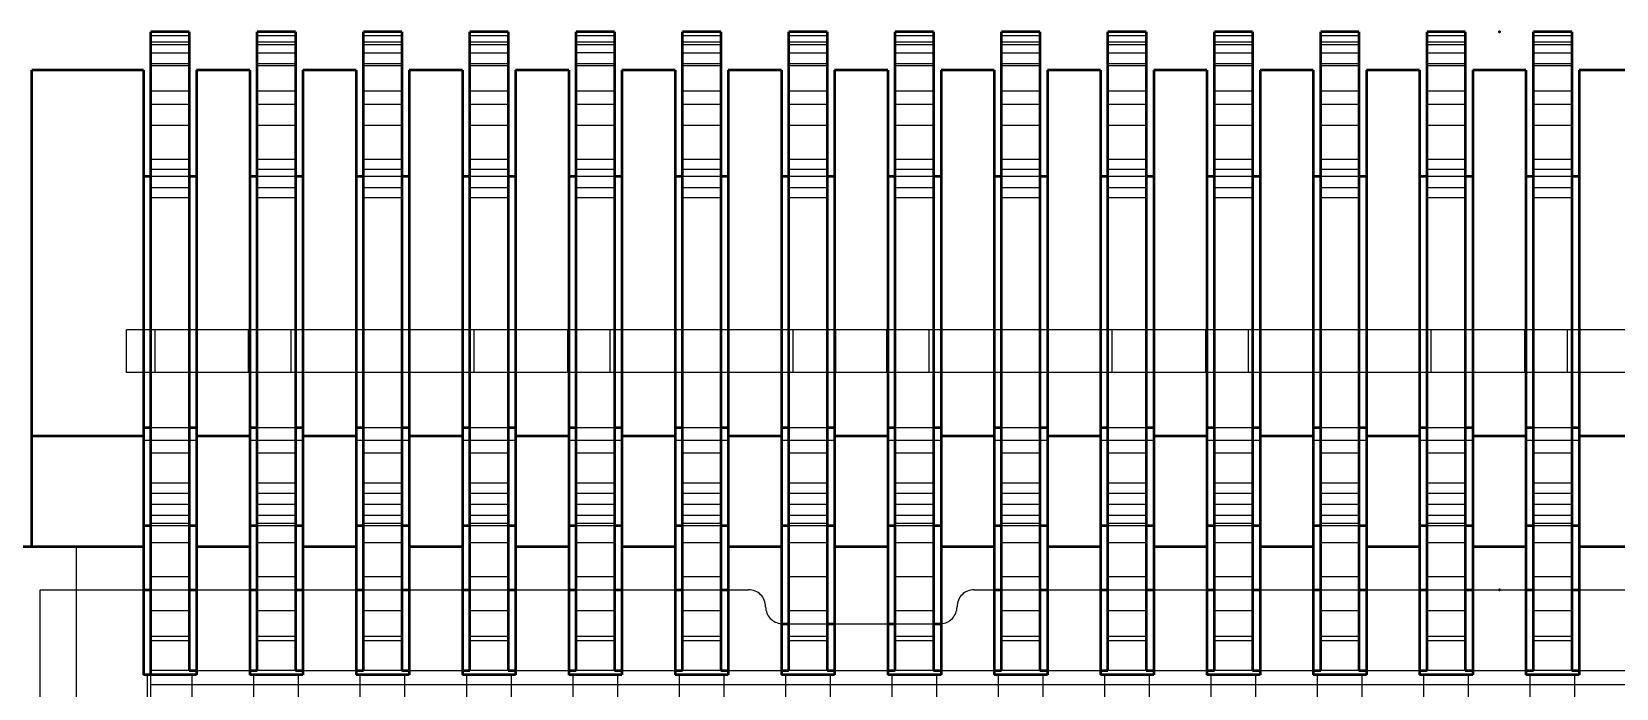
# Model space of a CAD drawing. Header units: inches. Extents: x -1.51 to 1.51, y -0.24 to 0.48.
# Drawn here: x -0.345 to 0.0275, y 0.0968 to 0.251 of the extents above; entities that cross this region are included whole.
import ezdxf

# ---------------------------------------------------------------- set-up
doc = ezdxf.new("R2010")
doc.units = ezdxf.units.IN
doc.header["$MEASUREMENT"] = 0
doc.linetypes.add('Dashed', pattern=[2, 1, -1])
for name, color, linetype, lineweight in [('AM_4', 7, 'Continuous', 50), ('AM_9', 6, 'Dashed', 25), ('ConnectionPoints', 7, 'Continuous', 50)]:
    doc.layers.add(name, color=color, linetype=linetype, lineweight=lineweight)

msp = doc.modelspace()

# ---------------------------------------------------------------- linework, layer by layer
at = {"layer": 'AM_4'}
for p, q in [((-0.3170000000000001, 0.1), (-0.3170000000000001, 0.251)), ((-0.3079999999999999, 0.251), (-0.3170000000000001, 0.251)), ((-0.3079999999999999, 0.251), (-0.3080000000000001, 0.101)), ((-0.2830000000000001, 0.251), (-0.2920000000000001, 0.251)), ((-0.2920000000000001, 0.101), (-0.2920000000000001, 0.251)), ((-0.2830000000000001, 0.251), (-0.283, 0.101)), ((-0.2670000000000001, 0.101), (-0.267, 0.251)), ((-0.2580000000000002, 0.251), (-0.267, 0.251)), ((-0.2580000000000002, 0.251), (-0.258, 0.101)), ((-0.2420000000000001, 0.101), (-0.2420000000000001, 0.251)), ((-0.233, 0.251), (-0.2420000000000001, 0.251)), ((-0.233, 0.251), (-0.233, 0.101)), ((-0.208, 0.251), (-0.217, 0.251)), ((-0.2170000000000001, 0.101), (-0.217, 0.251)), ((-0.208, 0.251), (-0.208, 0.101)), ((-0.183, 0.251), (-0.1920000000000001, 0.251)), ((-0.1920000000000001, 0.101), (-0.1920000000000001, 0.251)), ((-0.183, 0.251), (-0.183, 0.101)), ((-0.1670000000000001, 0.101), (-0.1670000000000001, 0.251)), ((-0.158, 0.251), (-0.1670000000000001, 0.251)), ((-0.158, 0.251), (-0.158, 0.101)), ((-0.133, 0.251), (-0.1420000000000001, 0.251)), ((-0.1420000000000002, 0.101), (-0.1420000000000001, 0.251)), ((-0.133, 0.251), (-0.133, 0.101)), ((-0.1170000000000002, 0.101), (-0.1170000000000001, 0.251)), ((-0.1080000000000002, 0.251), (-0.1170000000000001, 0.251)), ((-0.1080000000000002, 0.251), (-0.1080000000000001, 0.101)), ((-0.0830000000000002, 0.251), (-0.0920000000000001, 0.251)), ((-0.0920000000000002, 0.101), (-0.0920000000000001, 0.251)), ((-0.0830000000000002, 0.251), (-0.0830000000000001, 0.101)), ((-0.0670000000000002, 0.101), (-0.0670000000000001, 0.251)), ((-0.0580000000000001, 0.251), (-0.0670000000000001, 0.251)), ((-0.0580000000000001, 0.251), (-0.058, 0.101)), ((-0.0330000000000001, 0.251), (-0.0420000000000001, 0.251)), ((-0.0420000000000002, 0.101), (-0.0420000000000001, 0.251)), ((-0.0330000000000001, 0.251), (-0.033, 0.101)), ((-0.0170000000000002, 0.101), (-0.0170000000000001, 0.251)), ((-0.0080000000000001, 0.251), (-0.0170000000000001, 0.251)), ((-0.0080000000000001, 0.251), (-0.008, 0.101)), ((0.0169999999999999, 0.251), (0.0079999999999999, 0.251)), ((0.0079999999999998, 0.101), (0.0079999999999999, 0.251)), ((0.0169999999999999, 0.251), (0.017, 0.101)), ((-0.3450000000000001, 0.13), (-0.345, 0.242)), ((-0.31875, 0.242), (-0.345, 0.242)), ((-0.31875, 0.242), (-0.31875, 0.1)), ((-0.2937500000000002, 0.242), (-0.30625, 0.242)), ((-0.30625, 0.242), (-0.30625, 0.1)), ((-0.2937500000000002, 0.242), (-0.2937500000000002, 0.1)), ((-0.2687500000000003, 0.242), (-0.2812500000000002, 0.242)), ((-0.2812500000000002, 0.242), (-0.2812500000000002, 0.1)), ((-0.2687500000000003, 0.242), (-0.2687500000000003, 0.1)), ((-0.2437500000000004, 0.242), (-0.2562500000000003, 0.242)), ((-0.2562500000000003, 0.242), (-0.2562500000000003, 0.1)), ((-0.2437500000000004, 0.242), (-0.2437500000000004, 0.1)), ((-0.2187500000000005, 0.242), (-0.2312500000000004, 0.242)), ((-0.2312500000000004, 0.242), (-0.2312500000000004, 0.1)), ((-0.2187500000000005, 0.242), (-0.2187500000000005, 0.1)), ((-0.1937500000000006, 0.242), (-0.2062500000000005, 0.242)), ((-0.2062500000000005, 0.242), (-0.2062500000000005, 0.1)), ((-0.1937500000000006, 0.242), (-0.1937500000000006, 0.1)), ((-0.1687500000000006, 0.242), (-0.1812500000000005, 0.242)), ((-0.1812500000000005, 0.242), (-0.1812500000000005, 0.1)), ((-0.1687500000000006, 0.242), (-0.1687500000000006, 0.1)), ((-0.1437500000000006, 0.242), (-0.1562500000000007, 0.242)), ((-0.1562500000000007, 0.242), (-0.1562500000000007, 0.1)), ((-0.1437500000000006, 0.242), (-0.1437500000000006, 0.1)), ((-0.1187500000000005, 0.242), (-0.1312500000000006, 0.242)), ((-0.1312500000000006, 0.242), (-0.1312500000000006, 0.1)), ((-0.1187500000000005, 0.242), (-0.1187500000000005, 0.1)), ((-0.0937500000000006, 0.242), (-0.1062500000000005, 0.242)), ((-0.1062500000000005, 0.242), (-0.1062500000000005, 0.1)), ((-0.0937500000000006, 0.242), (-0.0937500000000006, 0.1)), ((-0.0687500000000007, 0.242), (-0.0812500000000006, 0.242)), ((-0.0812500000000006, 0.242), (-0.0812500000000006, 0.1)), ((-0.0687500000000007, 0.242), (-0.0687500000000007, 0.1)), ((-0.0437500000000005, 0.242), (-0.0562500000000007, 0.242)), ((-0.0562500000000007, 0.242), (-0.0562500000000007, 0.1)), ((-0.0437500000000005, 0.242), (-0.0437500000000005, 0.1)), ((-0.0187500000000004, 0.242), (-0.0312500000000005, 0.242)), ((-0.0312500000000005, 0.242), (-0.0312500000000005, 0.1)), ((-0.0187500000000004, 0.242), (-0.0187500000000004, 0.1)), ((0.0062499999999995, 0.242), (-0.0062500000000004, 0.242)), ((-0.0062500000000004, 0.242), (-0.0062500000000004, 0.1)), ((0.0062499999999995, 0.242), (0.0062499999999995, 0.1)), ((0.0312499999999994, 0.242), (0.0187499999999995, 0.242)), ((0.0187499999999995, 0.242), (0.0187499999999995, 0.1)), ((-0.3170000000000001, 0.217), (-0.31875, 0.217)), ((-0.30625, 0.217), (-0.3079999999999999, 0.217)), ((-0.2920000000000001, 0.217), (-0.2937500000000002, 0.217)), ((-0.2812500000000002, 0.217), (-0.2830000000000001, 0.217)), ((-0.2670000000000001, 0.217), (-0.2687500000000003, 0.217)), ((-0.2562500000000003, 0.217), (-0.2580000000000002, 0.217)), ((-0.2420000000000001, 0.217), (-0.2437500000000004, 0.217)), ((-0.2312500000000004, 0.217), (-0.233, 0.217)), ((-0.217, 0.217), (-0.2187500000000005, 0.217)), ((-0.2062500000000005, 0.217), (-0.208, 0.217)), ((-0.1920000000000001, 0.217), (-0.1937500000000006, 0.217)), ((-0.1812500000000005, 0.217), (-0.183, 0.217)), ((-0.1670000000000001, 0.217), (-0.1687500000000006, 0.217)), ((-0.1562500000000007, 0.217), (-0.158, 0.217)), ((-0.1420000000000001, 0.217), (-0.1437500000000006, 0.217)), ((-0.1312500000000006, 0.217), (-0.133, 0.217)), ((-0.1170000000000001, 0.217), (-0.1187500000000005, 0.217)), ((-0.1062500000000005, 0.217), (-0.1080000000000002, 0.217)), ((-0.0920000000000001, 0.217), (-0.0937500000000006, 0.217)), ((-0.0812500000000006, 0.217), (-0.0830000000000001, 0.217)), ((-0.0670000000000001, 0.217), (-0.0687500000000007, 0.217)), ((-0.0562500000000007, 0.217), (-0.0580000000000001, 0.217)), ((-0.0420000000000001, 0.217), (-0.0437500000000005, 0.217)), ((-0.0312500000000005, 0.217), (-0.0330000000000001, 0.217)), ((-0.0170000000000001, 0.217), (-0.0187500000000004, 0.217)), ((-0.0062500000000004, 0.217), (-0.0080000000000001, 0.217)), ((0.0079999999999999, 0.217), (0.0062499999999995, 0.217)), ((0.0187499999999995, 0.217), (0.0169999999999999, 0.217)), ((-0.3170000000000001, 0.1579999999999999), (-0.31875, 0.1579999999999999)), ((-0.30625, 0.1579999999999999), (-0.3080000000000001, 0.1579999999999999)), ((-0.2920000000000001, 0.1579999999999999), (-0.2937500000000002, 0.1579999999999999)), ((-0.2812500000000002, 0.1579999999999999), (-0.2830000000000001, 0.1579999999999999)), ((-0.2670000000000001, 0.1579999999999999), (-0.2687500000000003, 0.1579999999999999)), ((-0.2562500000000003, 0.1579999999999999), (-0.2580000000000001, 0.1579999999999999)), ((-0.2420000000000001, 0.1579999999999999), (-0.2437500000000004, 0.1579999999999999)), ((-0.2312500000000004, 0.1579999999999999), (-0.233, 0.1579999999999999)), ((-0.2170000000000001, 0.1579999999999999), (-0.2187500000000005, 0.1579999999999999)), ((-0.2062500000000005, 0.1579999999999999), (-0.208, 0.1579999999999999)), ((-0.1920000000000001, 0.1579999999999999), (-0.1937500000000006, 0.1579999999999999)), ((-0.1812500000000005, 0.1579999999999999), (-0.183, 0.1579999999999999)), ((-0.1670000000000001, 0.1579999999999999), (-0.1687500000000006, 0.1579999999999999)), ((-0.1562500000000007, 0.1579999999999999), (-0.158, 0.1579999999999999)), ((-0.1420000000000002, 0.1579999999999999), (-0.1437500000000006, 0.1579999999999999)), ((-0.1312500000000006, 0.1579999999999999), (-0.133, 0.1579999999999999)), ((-0.1170000000000002, 0.1579999999999999), (-0.1187500000000005, 0.1579999999999999)), ((-0.1062500000000005, 0.1579999999999999), (-0.1080000000000001, 0.1579999999999999)), ((-0.0920000000000002, 0.1579999999999999), (-0.0937500000000006, 0.1579999999999999)), ((-0.0812500000000006, 0.1579999999999999), (-0.0830000000000001, 0.1579999999999999)), ((-0.0670000000000001, 0.1579999999999999), (-0.0687500000000007, 0.1579999999999999)), ((-0.0562500000000007, 0.1579999999999999), (-0.0580000000000001, 0.1579999999999999)), ((-0.0420000000000001, 0.1579999999999999), (-0.0437500000000005, 0.1579999999999999)), ((-0.0312500000000005, 0.1579999999999999), (-0.0330000000000001, 0.1579999999999999)), ((-0.0170000000000001, 0.1579999999999999), (-0.0187500000000004, 0.1579999999999999)), ((-0.0062500000000004, 0.1579999999999999), (-0.0080000000000001, 0.1579999999999999)), ((0.0079999999999999, 0.1579999999999999), (0.0062499999999995, 0.1579999999999999)), ((0.0187499999999995, 0.1579999999999999), (0.0169999999999999, 0.1579999999999999)), ((-0.31875, 0.1559999999999999), (-0.345, 0.1559999999999999)), ((-0.2937500000000001, 0.1559999999999999), (-0.30625, 0.1559999999999999)), ((-0.2687500000000003, 0.1559999999999999), (-0.2812500000000002, 0.1559999999999999)), ((-0.2437500000000004, 0.1559999999999999), (-0.2562500000000003, 0.1559999999999999)), ((-0.2187500000000005, 0.1559999999999999), (-0.2312500000000004, 0.1559999999999999)), ((-0.1937500000000006, 0.1559999999999999), (-0.2062500000000006, 0.1559999999999999)), ((-0.1687500000000008, 0.1559999999999999), (-0.1812500000000007, 0.1559999999999999)), ((-0.1437500000000006, 0.1559999999999999), (-0.1562500000000006, 0.1559999999999999)), ((-0.1187500000000005, 0.1559999999999999), (-0.1312500000000007, 0.1559999999999999)), ((-0.0937500000000006, 0.1559999999999999), (-0.1062500000000005, 0.1559999999999999)), ((-0.0687500000000007, 0.1559999999999999), (-0.0812500000000007, 0.1559999999999999)), ((-0.0437500000000006, 0.1559999999999999), (-0.0562500000000008, 0.1559999999999999)), ((-0.0187500000000005, 0.1559999999999999), (-0.0312500000000005, 0.1559999999999999)), ((0.0062499999999996, 0.1559999999999999), (-0.0062500000000004, 0.1559999999999999)), ((0.0312499999999994, 0.1559999999999999), (0.0187499999999995, 0.1559999999999999)), ((-0.3170000000000001, 0.135), (-0.31875, 0.135)), ((-0.30625, 0.135), (-0.3080000000000001, 0.135)), ((-0.2920000000000001, 0.135), (-0.2937500000000002, 0.135)), ((-0.2812500000000002, 0.135), (-0.283, 0.135)), ((-0.2670000000000001, 0.135), (-0.2687500000000003, 0.135)), ((-0.2562500000000003, 0.135), (-0.2580000000000001, 0.135)), ((-0.2420000000000001, 0.135), (-0.2437500000000004, 0.135)), ((-0.2312500000000004, 0.135), (-0.233, 0.135)), ((-0.2170000000000001, 0.135), (-0.2187500000000005, 0.135)), ((-0.2062500000000005, 0.135), (-0.208, 0.135)), ((-0.1920000000000001, 0.135), (-0.1937500000000006, 0.135)), ((-0.1812500000000005, 0.135), (-0.183, 0.135)), ((-0.1670000000000001, 0.135), (-0.1687500000000006, 0.135)), ((-0.1562500000000007, 0.135), (-0.158, 0.135)), ((-0.1420000000000002, 0.135), (-0.1437500000000006, 0.135)), ((-0.1312500000000006, 0.135), (-0.133, 0.135)), ((-0.1170000000000002, 0.135), (-0.1187500000000005, 0.135)), ((-0.1062500000000005, 0.135), (-0.1080000000000001, 0.135)), ((-0.0920000000000002, 0.135), (-0.0937500000000006, 0.135)), ((-0.0812500000000006, 0.135), (-0.0830000000000001, 0.135)), ((-0.0670000000000002, 0.135), (-0.0687500000000007, 0.135)), ((-0.0562500000000007, 0.135), (-0.0580000000000001, 0.135)), ((-0.0420000000000001, 0.135), (-0.0437500000000005, 0.135)), ((-0.0312500000000005, 0.135), (-0.0330000000000001, 0.135)), ((-0.0170000000000002, 0.135), (-0.0187500000000004, 0.135)), ((-0.0062500000000004, 0.135), (-0.0080000000000001, 0.135)), ((0.0079999999999999, 0.135), (0.0062499999999995, 0.135)), ((0.0187499999999995, 0.135), (0.0169999999999999, 0.135)), ((-0.31875, 0.13), (-0.5212500000000001, 0.13)), ((-0.2937500000000002, 0.13), (-0.30625, 0.13)), ((-0.2687500000000003, 0.13), (-0.2812500000000002, 0.13)), ((-0.2437500000000004, 0.13), (-0.2562500000000003, 0.13)), ((-0.2187500000000005, 0.13), (-0.2312500000000004, 0.13)), ((-0.1937500000000006, 0.13), (-0.2062500000000005, 0.13)), ((-0.1687500000000006, 0.13), (-0.1812500000000005, 0.13)), ((-0.1437500000000006, 0.13), (-0.1562500000000007, 0.13)), ((-0.1187500000000005, 0.13), (-0.1312500000000006, 0.13)), ((-0.0937500000000006, 0.13), (-0.1062500000000005, 0.13)), ((-0.0687500000000007, 0.13), (-0.0812500000000006, 0.13)), ((-0.0437500000000005, 0.13), (-0.0562500000000007, 0.13)), ((-0.0187500000000004, 0.13), (-0.0312500000000005, 0.13)), ((0.0062499999999995, 0.13), (-0.0062500000000004, 0.13)), ((0.0312499999999994, 0.13), (0.0187499999999995, 0.13)), ((-0.31875, 0.1199686375590551), (-0.3170000000000001, 0.1199686375590551)), ((-0.3079999999999999, 0.1199686375590551), (-0.30625, 0.1199686375590551)), ((-0.2937500000000001, 0.1199686375590551), (-0.2920000000000001, 0.1199686375590551)), ((-0.2830000000000001, 0.1199686375590551), (-0.2812500000000002, 0.1199686375590551)), ((-0.2687500000000003, 0.1199686375590551), (-0.2670000000000001, 0.1199686375590551)), ((-0.2579999999999999, 0.1199686375590551), (-0.2562500000000003, 0.1199686375590551)), ((-0.2437500000000004, 0.1199686375590551), (-0.2420000000000001, 0.1199686375590551)), ((-0.233, 0.1199686375590551), (-0.2312500000000004, 0.1199686375590551)), ((-0.2187500000000005, 0.1199686375590551), (-0.2170000000000001, 0.1199686375590551)), ((-0.208, 0.1199686375590551), (-0.2062500000000005, 0.1199686375590551)), ((-0.1937500000000006, 0.1199686375590551), (-0.1920000000000001, 0.1199686375590551)), ((-0.1830000000000001, 0.1199686375590551), (-0.1812500000000007, 0.1199686375590551)), ((-0.1187500000000005, 0.1199686375590551), (-0.1170000000000001, 0.1199686375590551)), ((-0.108, 0.1199686375590552), (-0.1062500000000005, 0.1199686375590551)), ((-0.0937500000000006, 0.1199686375590551), (-0.0920000000000001, 0.1199686375590551)), ((-0.083, 0.1199686375590551), (-0.0812500000000006, 0.1199686375590551)), ((-0.0687500000000007, 0.1199686375590551), (-0.0670000000000001, 0.1199686375590551)), ((-0.058, 0.1199686375590551), (-0.0562500000000008, 0.1199686375590551)), ((-0.0437500000000005, 0.1199686375590551), (-0.0420000000000001, 0.1199686375590551)), ((-0.033, 0.1199686375590551), (-0.0312500000000005, 0.1199686375590551)), ((-0.0187500000000004, 0.1199686375590551), (-0.0170000000000001, 0.1199686375590551)), ((-0.008, 0.1199686375590551), (-0.0062500000000004, 0.1199686375590551)), ((0.0062499999999995, 0.1199686375590551), (0.0079999999999998, 0.1199686375590551)), ((0.017, 0.1199686375590551), (0.0187499999999995, 0.1199686375590551)), ((-0.1684647634459015, 0.1119765113190551), (-0.1670000000000001, 0.1119765113190551)), ((-0.158, 0.1119765113190551), (-0.1562500000000006, 0.1119765113190551)), ((-0.1437500000000006, 0.1119765113190551), (-0.1420000000000002, 0.1119765113190551)), ((-0.1330000000000001, 0.1119765113190551), (-0.1314958742048196, 0.1119765113190551)), ((-0.3080000000000001, 0.101), (-0.30625, 0.101)), ((-0.2937500000000002, 0.101), (-0.2920000000000001, 0.101)), ((-0.283, 0.101), (-0.2812500000000002, 0.101)), ((-0.2687500000000003, 0.101), (-0.2670000000000001, 0.101)), ((-0.258, 0.101), (-0.2562500000000003, 0.101)), ((-0.2437500000000004, 0.101), (-0.2420000000000001, 0.101)), ((-0.233, 0.101), (-0.2312500000000004, 0.101)), ((-0.2187500000000005, 0.101), (-0.2170000000000001, 0.101)), ((-0.208, 0.101), (-0.2062500000000005, 0.101)), ((-0.1937500000000006, 0.101), (-0.1920000000000001, 0.101)), ((-0.183, 0.101), (-0.1812500000000005, 0.101)), ((-0.1687500000000006, 0.101), (-0.1670000000000001, 0.101)), ((-0.158, 0.101), (-0.1562500000000007, 0.101)), ((-0.1437500000000006, 0.101), (-0.1420000000000002, 0.101)), ((-0.133, 0.101), (-0.1312500000000006, 0.101)), ((-0.1187500000000005, 0.101), (-0.1170000000000002, 0.101)), ((-0.1080000000000001, 0.101), (-0.1062500000000005, 0.101)), ((-0.0937500000000006, 0.101), (-0.0920000000000002, 0.101)), ((-0.0830000000000001, 0.101), (-0.0812500000000006, 0.101)), ((-0.0687500000000007, 0.101), (-0.0670000000000002, 0.101)), ((-0.058, 0.101), (-0.0562500000000007, 0.101)), ((-0.0437500000000005, 0.101), (-0.0420000000000002, 0.101)), ((-0.033, 0.101), (-0.0312500000000005, 0.101)), ((-0.0187500000000004, 0.101), (-0.0170000000000002, 0.101)), ((-0.008, 0.101), (-0.0062500000000004, 0.101)), ((0.0062499999999995, 0.101), (0.0079999999999998, 0.101)), ((0.017, 0.101), (0.0187499999999995, 0.101)), ((-0.30625, 0.1), (-0.31875, 0.1)), ((-0.2812500000000002, 0.1), (-0.2937500000000002, 0.1)), ((-0.2562500000000003, 0.1), (-0.2687500000000003, 0.1)), ((-0.2312500000000004, 0.1), (-0.2437500000000004, 0.1)), ((-0.2062500000000005, 0.1), (-0.2187500000000005, 0.1)), ((-0.1812500000000005, 0.1), (-0.1937500000000006, 0.1)), ((-0.1562500000000007, 0.1), (-0.1687500000000006, 0.1)), ((-0.1312500000000006, 0.1), (-0.1437500000000006, 0.1)), ((-0.1062500000000005, 0.1), (-0.1187500000000005, 0.1)), ((-0.0812500000000006, 0.1), (-0.0937500000000006, 0.1)), ((-0.0562500000000007, 0.1), (-0.0687500000000007, 0.1)), ((-0.0312500000000005, 0.1), (-0.0437500000000005, 0.1)), ((-0.0062500000000004, 0.1), (-0.0187500000000004, 0.1)), ((0.0187499999999995, 0.1), (0.0062499999999995, 0.1))]:
    msp.add_line(p, q, dxfattribs=at)
at = {"layer": 'AM_9'}
for p, q in [((-0.3079999999999999, 0.249999999967996), (-0.3170000000000001, 0.249999999967996)), ((-0.2830000000000001, 0.249999999967996), (-0.2920000000000001, 0.249999999967996)), ((-0.2580000000000002, 0.249999999967996), (-0.267, 0.249999999967996)), ((-0.233, 0.249999999967996), (-0.2420000000000001, 0.249999999967996)), ((-0.208, 0.249999999967996), (-0.2170000000000001, 0.249999999967996)), ((-0.183, 0.249999999967996), (-0.1920000000000001, 0.249999999967996)), ((-0.158, 0.249999999967996), (-0.1670000000000001, 0.249999999967996)), ((-0.133, 0.249999999967996), (-0.1420000000000001, 0.249999999967996)), ((-0.1080000000000002, 0.249999999967996), (-0.1170000000000001, 0.249999999967996)), ((-0.0830000000000002, 0.249999999967996), (-0.0920000000000001, 0.249999999967996)), ((-0.0580000000000001, 0.249999999967996), (-0.0670000000000001, 0.249999999967996)), ((-0.0330000000000001, 0.249999999967996), (-0.0420000000000001, 0.249999999967996)), ((-0.0080000000000001, 0.249999999967996), (-0.0170000000000002, 0.249999999967996)), ((0.0169999999999999, 0.249999999967996), (0.0079999999999998, 0.249999999967996)), ((-0.3079999999999999, 0.2485717230791139), (-0.3170000000000001, 0.2485717230791139)), ((-0.3079999999999999, 0.2479394737463366), (-0.3170000000000001, 0.2479394737463366)), ((-0.3079999999999999, 0.2459999998399997), (-0.3170000000000001, 0.2459999998399997)), ((-0.2830000000000001, 0.2485717230791139), (-0.2920000000000001, 0.2485717230791139)), ((-0.2830000000000001, 0.2479394737463366), (-0.2920000000000001, 0.2479394737463366)), ((-0.2830000000000001, 0.2459999998399997), (-0.2920000000000001, 0.2459999998399997)), ((-0.2580000000000002, 0.2485717230791139), (-0.267, 0.2485717230791139)), ((-0.2580000000000002, 0.2479394737463366), (-0.267, 0.2479394737463366)), ((-0.2580000000000002, 0.2459999998399997), (-0.267, 0.2459999998399997)), ((-0.233, 0.2485717230791139), (-0.2420000000000001, 0.2485717230791139)), ((-0.233, 0.2479394737463366), (-0.2420000000000001, 0.2479394737463366)), ((-0.233, 0.2459999998399997), (-0.2420000000000001, 0.2459999998399997)), ((-0.208, 0.2485717230791139), (-0.2170000000000001, 0.2485717230791139)), ((-0.208, 0.2479394737463366), (-0.2170000000000001, 0.2479394737463366)), ((-0.208, 0.2460219843866978), (-0.2170000000000001, 0.2460219843866978)), ((-0.183, 0.2485717230791139), (-0.1920000000000001, 0.2485717230791139)), ((-0.183, 0.2479394737463366), (-0.1920000000000001, 0.2479394737463366)), ((-0.183, 0.2459999998399997), (-0.1920000000000001, 0.2459999998399997)), ((-0.158, 0.2485717230791139), (-0.1670000000000001, 0.2485717230791139)), ((-0.158, 0.2479394737463366), (-0.1670000000000001, 0.2479394737463366)), ((-0.158, 0.2459999998399997), (-0.1670000000000001, 0.2459999998399997)), ((-0.133, 0.2485717230791139), (-0.1420000000000001, 0.2485717230791139)), ((-0.133, 0.2479394737463366), (-0.1420000000000001, 0.2479394737463366)), ((-0.133, 0.2459999998399997), (-0.1420000000000001, 0.2459999998399997)), ((-0.1080000000000002, 0.2485717230791139), (-0.1170000000000001, 0.2485717230791139)), ((-0.1080000000000002, 0.2479394737463366), (-0.1170000000000001, 0.2479394737463366)), ((-0.1080000000000002, 0.2459999998399997), (-0.1170000000000001, 0.2459999998399997)), ((-0.0830000000000002, 0.2485717230791139), (-0.0920000000000001, 0.2485717230791139)), ((-0.0830000000000002, 0.2479394737463366), (-0.0920000000000001, 0.2479394737463366)), ((-0.0830000000000002, 0.2459999998399997), (-0.0920000000000001, 0.2459999998399997)), ((-0.0580000000000001, 0.2485717230791139), (-0.0670000000000001, 0.2485717230791139)), ((-0.0580000000000001, 0.2479394737463366), (-0.0670000000000001, 0.2479394737463366)), ((-0.0580000000000001, 0.2459999998399997), (-0.0670000000000001, 0.2459999998399997)), ((-0.0330000000000001, 0.2485717230791139), (-0.0420000000000001, 0.2485717230791139)), ((-0.0330000000000001, 0.2479394737463366), (-0.0420000000000001, 0.2479394737463366)), ((-0.0330000000000001, 0.2459999998399997), (-0.0420000000000001, 0.2459999998399997)), ((-0.0080000000000001, 0.2485717230791139), (-0.0170000000000002, 0.2485717230791139)), ((-0.0080000000000001, 0.2479394737463366), (-0.0170000000000002, 0.2479394737463366)), ((-0.0080000000000001, 0.2459999998399997), (-0.0170000000000001, 0.2459999998399997)), ((0.0169999999999999, 0.2485717230791139), (0.0079999999999998, 0.2485717230791139)), ((0.0169999999999999, 0.2479394737463366), (0.0079999999999998, 0.2479394737463366)), ((0.0169999999999999, 0.2459999998399997), (0.0079999999999999, 0.2459999998399997)), ((-0.3170000000000001, 0.2435148948445622), (-0.3079999999999999, 0.2435148948445622)), ((-0.3079999999999999, 0.2429999997439985), (-0.3170000000000001, 0.2429999997439985)), ((-0.2920000000000001, 0.2435148948445622), (-0.2830000000000001, 0.2435148948445622)), ((-0.2830000000000001, 0.2429999997439985), (-0.2920000000000001, 0.2429999997439985)), ((-0.267, 0.2435148948445622), (-0.2580000000000002, 0.2435148948445622)), ((-0.2580000000000002, 0.2429999997439985), (-0.267, 0.2429999997439985)), ((-0.2420000000000001, 0.2435148948445622), (-0.233, 0.2435148948445622)), ((-0.233, 0.2429999997439985), (-0.2420000000000001, 0.2429999997439985)), ((-0.2170000000000001, 0.2435148948445622), (-0.208, 0.2435148948445622)), ((-0.208, 0.2429999997439985), (-0.217, 0.2429999997439985)), ((-0.1920000000000001, 0.2435148948445622), (-0.183, 0.2435148948445622)), ((-0.183, 0.2429999997439985), (-0.1920000000000001, 0.2429999997439985)), ((-0.1670000000000001, 0.2435148948445622), (-0.158, 0.2435148948445622)), ((-0.158, 0.2429999997439985), (-0.1670000000000001, 0.2429999997439985)), ((-0.1420000000000001, 0.2435148948445622), (-0.133, 0.2435148948445622)), ((-0.133, 0.2429999997439985), (-0.1420000000000001, 0.2429999997439985)), ((-0.1170000000000001, 0.2435148948445622), (-0.1080000000000002, 0.2435148948445622)), ((-0.1080000000000002, 0.2429999997439985), (-0.1170000000000001, 0.2429999997439985)), ((-0.0920000000000001, 0.2435148948445622), (-0.0830000000000002, 0.2435148948445622)), ((-0.0830000000000002, 0.2429999997439985), (-0.0920000000000001, 0.2429999997439985)), ((-0.0670000000000001, 0.2435148948445622), (-0.0580000000000001, 0.2435148948445622)), ((-0.0580000000000001, 0.2429999997439985), (-0.0670000000000001, 0.2429999997439985)), ((-0.0420000000000001, 0.2435148948445622), (-0.0330000000000001, 0.2435148948445622)), ((-0.0330000000000001, 0.2429999997439985), (-0.0420000000000001, 0.2429999997439985)), ((-0.0170000000000002, 0.2435148948445622), (-0.0080000000000001, 0.2435148948445622)), ((-0.0080000000000001, 0.2429999997439985), (-0.0170000000000001, 0.2429999997439985)), ((0.0079999999999998, 0.2435148948445622), (0.0169999999999999, 0.2435148948445622)), ((0.0169999999999999, 0.2429999997439985), (0.0079999999999999, 0.2429999997439985)), ((-0.3079999999999999, 0.237060525709663), (-0.3170000000000001, 0.237060525709663)), ((-0.2830000000000001, 0.237060525709663), (-0.2920000000000001, 0.237060525709663)), ((-0.2580000000000002, 0.237060525709663), (-0.267, 0.237060525709663)), ((-0.233, 0.237060525709663), (-0.2420000000000001, 0.237060525709663)), ((-0.208, 0.237060525709663), (-0.217, 0.237060525709663)), ((-0.183, 0.237060525709663), (-0.1920000000000001, 0.237060525709663)), ((-0.158, 0.237060525709663), (-0.1670000000000001, 0.237060525709663)), ((-0.133, 0.237060525709663), (-0.1420000000000001, 0.237060525709663)), ((-0.1080000000000002, 0.237060525709663), (-0.1170000000000001, 0.237060525709663)), ((-0.0830000000000002, 0.237060525709663), (-0.0920000000000001, 0.237060525709663)), ((-0.0580000000000001, 0.237060525709663), (-0.0670000000000001, 0.237060525709663)), ((-0.0330000000000001, 0.237060525709663), (-0.0420000000000001, 0.237060525709663)), ((-0.0080000000000001, 0.237060525709663), (-0.0170000000000001, 0.237060525709663)), ((0.0169999999999999, 0.237060525709663), (0.0079999999999999, 0.237060525709663)), ((-0.3170000000000001, 0.2339999994559996), (-0.3079999999999999, 0.2339999994559996)), ((-0.2920000000000001, 0.2339999994559996), (-0.2830000000000001, 0.2339999994559996)), ((-0.267, 0.2339999994559996), (-0.2580000000000002, 0.2339999994559996)), ((-0.2420000000000001, 0.2339999994559996), (-0.233, 0.2339999994559996)), ((-0.2170000000000001, 0.2339999994559996), (-0.208, 0.2339999994559996)), ((-0.1920000000000001, 0.2339999994559996), (-0.183, 0.2339999994559996)), ((-0.1670000000000001, 0.2339999994559996), (-0.158, 0.2339999994559996)), ((-0.1420000000000001, 0.2339999994559996), (-0.133, 0.2339999994559996)), ((-0.1170000000000001, 0.2339999994559996), (-0.1080000000000002, 0.2339999994559996)), ((-0.0920000000000001, 0.2339999994559996), (-0.0830000000000002, 0.2339999994559996)), ((-0.0670000000000001, 0.2339999994559996), (-0.0580000000000001, 0.2339999994559996)), ((-0.0420000000000001, 0.2339999994559996), (-0.0330000000000001, 0.2339999994559996)), ((-0.0170000000000002, 0.2339999994559996), (-0.0080000000000001, 0.2339999994559996)), ((0.0079999999999998, 0.2339999994559996), (0.0169999999999999, 0.2339999994559996)), ((-0.3079999999999999, 0.2289999991767922), (-0.3170000000000001, 0.2289999991767922)), ((-0.2830000000000001, 0.2289999991767922), (-0.2920000000000001, 0.2289999991767922)), ((-0.2580000000000002, 0.2289999991767922), (-0.267, 0.2289999991767922)), ((-0.233, 0.2289999991767922), (-0.2420000000000001, 0.2289999991767922)), ((-0.208, 0.2289999991767922), (-0.2170000000000001, 0.2289999991767922)), ((-0.183, 0.2289999991767922), (-0.1920000000000001, 0.2289999991767922)), ((-0.158, 0.2289999991767922), (-0.1670000000000001, 0.2289999991767922)), ((-0.133, 0.2289999991767922), (-0.1420000000000001, 0.2289999991767922)), ((-0.1080000000000002, 0.2289999991767922), (-0.1170000000000001, 0.2289999991767922)), ((-0.0830000000000002, 0.2289999991767922), (-0.0920000000000001, 0.2289999991767922)), ((-0.0580000000000001, 0.2289999991767922), (-0.0670000000000001, 0.2289999991767922)), ((-0.0330000000000001, 0.2289999991767922), (-0.0420000000000001, 0.2289999991767922)), ((-0.0080000000000001, 0.2289999991767922), (-0.0170000000000002, 0.2289999991767922)), ((0.0169999999999999, 0.2289999991767922), (0.0079999999999998, 0.2289999991767922)), ((-0.3079999999999999, 0.22099999904), (-0.3170000000000001, 0.22099999904)), ((-0.2830000000000001, 0.22099999904), (-0.2920000000000001, 0.22099999904)), ((-0.2580000000000002, 0.22099999904), (-0.267, 0.22099999904)), ((-0.233, 0.22099999904), (-0.2420000000000001, 0.22099999904)), ((-0.208, 0.22099999904), (-0.2170000000000001, 0.22099999904)), ((-0.183, 0.22099999904), (-0.1920000000000001, 0.22099999904)), ((-0.158, 0.22099999904), (-0.1670000000000001, 0.22099999904)), ((-0.133, 0.22099999904), (-0.1420000000000001, 0.22099999904)), ((-0.1080000000000002, 0.22099999904), (-0.1170000000000001, 0.22099999904)), ((-0.0830000000000002, 0.22099999904), (-0.0920000000000001, 0.22099999904)), ((-0.0580000000000001, 0.22099999904), (-0.0670000000000001, 0.22099999904)), ((-0.0330000000000001, 0.22099999904), (-0.0420000000000001, 0.22099999904)), ((-0.0080000000000001, 0.22099999904), (-0.0170000000000002, 0.22099999904)), ((0.0169999999999999, 0.22099999904), (0.0079999999999998, 0.22099999904)), ((-0.3079999999999999, 0.218656853214511), (-0.3170000000000001, 0.218656853214511)), ((-0.3079999999999999, 0.217), (-0.3170000000000001, 0.217)), ((-0.2830000000000001, 0.218656853214511), (-0.2920000000000001, 0.218656853214511)), ((-0.2830000000000001, 0.217), (-0.2920000000000001, 0.217)), ((-0.2580000000000002, 0.218656853214511), (-0.267, 0.218656853214511)), ((-0.2580000000000002, 0.217), (-0.2670000000000001, 0.217)), ((-0.233, 0.218656853214511), (-0.2420000000000001, 0.218656853214511)), ((-0.233, 0.217), (-0.2420000000000001, 0.217)), ((-0.208, 0.218656853214511), (-0.217, 0.218656853214511)), ((-0.208, 0.217), (-0.217, 0.217)), ((-0.183, 0.218656853214511), (-0.1920000000000001, 0.218656853214511)), ((-0.183, 0.217), (-0.1920000000000001, 0.217)), ((-0.158, 0.218656853214511), (-0.1670000000000001, 0.218656853214511)), ((-0.158, 0.217), (-0.1670000000000001, 0.217)), ((-0.133, 0.218656853214511), (-0.1420000000000001, 0.218656853214511)), ((-0.133, 0.217), (-0.1420000000000001, 0.217)), ((-0.1080000000000002, 0.218656853214511), (-0.1170000000000001, 0.218656853214511)), ((-0.1080000000000002, 0.217), (-0.1170000000000001, 0.217)), ((-0.0830000000000002, 0.218656853214511), (-0.0920000000000001, 0.218656853214511)), ((-0.0830000000000001, 0.217), (-0.0920000000000001, 0.217)), ((-0.0580000000000001, 0.218656853214511), (-0.0670000000000001, 0.218656853214511)), ((-0.0580000000000001, 0.217), (-0.0670000000000001, 0.217)), ((-0.0330000000000001, 0.218656853214511), (-0.0420000000000001, 0.218656853214511)), ((-0.0330000000000001, 0.217), (-0.0420000000000001, 0.217)), ((-0.0080000000000001, 0.218656853214511), (-0.0170000000000001, 0.218656853214511)), ((-0.0080000000000001, 0.217), (-0.0170000000000001, 0.217)), ((0.0169999999999999, 0.218656853214511), (0.0079999999999999, 0.218656853214511)), ((0.0169999999999999, 0.217), (0.0079999999999999, 0.217)), ((-0.3079999999999999, 0.214343144577489), (-0.3170000000000001, 0.214343144577489)), ((-0.2830000000000001, 0.214343144577489), (-0.2920000000000001, 0.214343144577489)), ((-0.2580000000000002, 0.214343144577489), (-0.267, 0.214343144577489)), ((-0.233, 0.214343144577489), (-0.2420000000000001, 0.214343144577489)), ((-0.208, 0.214343144577489), (-0.2170000000000001, 0.214343144577489)), ((-0.183, 0.214343144577489), (-0.1920000000000001, 0.214343144577489)), ((-0.158, 0.214343144577489), (-0.1670000000000001, 0.214343144577489)), ((-0.133, 0.214343144577489), (-0.1420000000000001, 0.214343144577489)), ((-0.1080000000000002, 0.214343144577489), (-0.1170000000000001, 0.214343144577489)), ((-0.0830000000000002, 0.214343144577489), (-0.0920000000000001, 0.214343144577489)), ((-0.0580000000000001, 0.214343144577489), (-0.0670000000000001, 0.214343144577489)), ((-0.0330000000000001, 0.214343144577489), (-0.0420000000000001, 0.214343144577489)), ((-0.0080000000000001, 0.214343144577489), (-0.0170000000000002, 0.214343144577489)), ((0.0169999999999999, 0.214343144577489), (0.0079999999999998, 0.214343144577489)), ((-0.3079999999999999, 0.2119999987519988), (-0.3170000000000001, 0.2119999987519988)), ((-0.2830000000000001, 0.2119999987519988), (-0.2920000000000001, 0.2119999987519988)), ((-0.2580000000000002, 0.2119999987519988), (-0.267, 0.2119999987519988)), ((-0.233, 0.2119999987519988), (-0.2420000000000001, 0.2119999987519988)), ((-0.208, 0.2119999987519988), (-0.2170000000000001, 0.2119999987519988)), ((-0.183, 0.2119999987519988), (-0.1920000000000001, 0.2119999987519988)), ((-0.158, 0.2119999987519988), (-0.1670000000000001, 0.2119999987519988)), ((-0.133, 0.2119999987519988), (-0.1420000000000001, 0.2119999987519988)), ((-0.1080000000000002, 0.2119999987519988), (-0.1170000000000001, 0.2119999987519988)), ((-0.0830000000000002, 0.2119999987519988), (-0.0920000000000001, 0.2119999987519988)), ((-0.0580000000000001, 0.2119999987519988), (-0.0670000000000001, 0.2119999987519988)), ((-0.0330000000000001, 0.2119999987519988), (-0.0420000000000001, 0.2119999987519988)), ((-0.0080000000000001, 0.2119999987519988), (-0.0170000000000002, 0.2119999987519988)), ((0.0169999999999999, 0.2119999987519988), (0.0079999999999998, 0.2119999987519988)), ((-0.32275, 0.171), (-0.32275, 0.181)), ((0.3227499999999999, 0.181), (-0.32275, 0.181)), ((-0.3160000000000001, 0.171), (-0.3160000000000001, 0.181)), ((-0.3060000000000002, 0.171), (-0.3060000000000002, 0.181)), ((-0.2940000000000002, 0.171), (-0.2940000000000002, 0.181)), ((-0.2840000000000001, 0.171), (-0.2840000000000001, 0.181)), ((-0.241, 0.171), (-0.241, 0.181)), ((-0.2310000000000002, 0.171), (-0.2310000000000002, 0.181)), ((-0.2190000000000002, 0.171), (-0.2190000000000002, 0.181)), ((-0.2090000000000002, 0.171), (-0.2090000000000002, 0.181)), ((-0.166, 0.171), (-0.166, 0.181)), ((-0.1560000000000001, 0.171), (-0.1560000000000001, 0.181)), ((-0.144, 0.171), (-0.144, 0.181)), ((-0.134, 0.171), (-0.134, 0.181)), ((-0.0910000000000001, 0.171), (-0.0910000000000001, 0.181)), ((-0.0810000000000001, 0.171), (-0.0810000000000001, 0.181)), ((-0.0690000000000001, 0.171), (-0.0690000000000001, 0.181)), ((-0.059, 0.171), (-0.059, 0.181)), ((-0.0160000000000001, 0.171), (-0.0160000000000001, 0.181)), ((-0.0060000000000001, 0.171), (-0.0060000000000001, 0.181)), ((0.0059999999999999, 0.171), (0.0059999999999999, 0.181)), ((0.0159999999999999, 0.171), (0.0159999999999999, 0.181)), ((0.3227499999999999, 0.171), (-0.32275, 0.171)), ((-0.3080000000000001, 0.1579999999999999), (-0.3170000000000001, 0.1579999999999999)), ((-0.2830000000000001, 0.1579999999999999), (-0.2920000000000001, 0.1579999999999999)), ((-0.2580000000000001, 0.1579999999999999), (-0.2670000000000001, 0.1579999999999999)), ((-0.233, 0.1579999999999999), (-0.2420000000000001, 0.1579999999999999)), ((-0.208, 0.1579999999999999), (-0.2170000000000001, 0.1579999999999999)), ((-0.183, 0.1579999999999999), (-0.1920000000000001, 0.1579999999999999)), ((-0.158, 0.1579999999999999), (-0.1670000000000001, 0.1579999999999999)), ((-0.133, 0.1579999999999999), (-0.1420000000000002, 0.1579999999999999)), ((-0.1080000000000001, 0.1579999999999999), (-0.1170000000000002, 0.1579999999999999)), ((-0.0830000000000001, 0.1579999999999999), (-0.0920000000000002, 0.1579999999999999)), ((-0.0580000000000001, 0.1579999999999999), (-0.0670000000000001, 0.1579999999999999)), ((-0.0330000000000001, 0.1579999999999999), (-0.0420000000000001, 0.1579999999999999)), ((-0.0080000000000001, 0.1579999999999999), (-0.0170000000000001, 0.1579999999999999)), ((0.0169999999999999, 0.1579999999999999), (0.0079999999999999, 0.1579999999999999)), ((-0.30625, 0.155), (-0.31875, 0.155)), ((-0.2812500000000002, 0.155), (-0.2937500000000002, 0.155)), ((-0.2562500000000003, 0.155), (-0.2687500000000003, 0.155)), ((-0.2312500000000004, 0.155), (-0.2437500000000004, 0.155)), ((-0.2062500000000005, 0.155), (-0.2187500000000005, 0.155)), ((-0.1812500000000005, 0.155), (-0.1937500000000006, 0.155)), ((-0.1562500000000007, 0.155), (-0.1687500000000006, 0.155)), ((-0.1312500000000006, 0.155), (-0.1437500000000006, 0.155)), ((-0.1062500000000005, 0.155), (-0.1187500000000005, 0.155)), ((-0.0812500000000006, 0.155), (-0.0937500000000006, 0.155)), ((-0.0562500000000007, 0.155), (-0.0687500000000007, 0.155)), ((-0.0312500000000005, 0.155), (-0.0437500000000005, 0.155)), ((-0.0062500000000004, 0.155), (-0.0187500000000004, 0.155)), ((0.0187499999999995, 0.155), (0.0062499999999995, 0.155)), ((-0.3079999999999999, 0.1519999968319988), (-0.3170000000000001, 0.1519999968319988)), ((-0.2830000000000001, 0.1519999968319988), (-0.2920000000000001, 0.1519999968319988)), ((-0.2579999999999999, 0.1519999968319988), (-0.267, 0.1519999968319988)), ((-0.233, 0.1519999968319988), (-0.2420000000000001, 0.1519999968319988)), ((-0.208, 0.1519999968319988), (-0.2170000000000001, 0.1519999968319988)), ((-0.183, 0.1519999968319988), (-0.1920000000000001, 0.1519999968319988)), ((-0.158, 0.1519999968319988), (-0.1670000000000001, 0.1519999968319988)), ((-0.133, 0.1519999968319988), (-0.1420000000000001, 0.1519999968319988)), ((-0.108, 0.1519999968319988), (-0.1170000000000001, 0.1519999968319988)), ((-0.083, 0.1519999968319988), (-0.0920000000000001, 0.1519999968319988)), ((-0.058, 0.1519999968319988), (-0.0670000000000001, 0.1519999968319988)), ((-0.033, 0.1519999968319988), (-0.0420000000000001, 0.1519999968319988)), ((-0.008, 0.1519999968319988), (-0.0170000000000001, 0.1519999968319988)), ((0.017, 0.1519999968319988), (0.0079999999999998, 0.1519999968319988)), ((-0.3079999999999999, 0.1449999966078402), (-0.3170000000000001, 0.1449999966078402)), ((-0.3079999999999999, 0.142570996201981), (-0.3170000000000001, 0.142570996201981)), ((-0.2830000000000001, 0.1449999966078402), (-0.2920000000000001, 0.1449999966078402)), ((-0.2830000000000001, 0.142570996201981), (-0.2920000000000001, 0.142570996201981)), ((-0.2579999999999999, 0.1449999966078402), (-0.267, 0.1449999966078402)), ((-0.2580000000000002, 0.142570996201981), (-0.267, 0.142570996201981)), ((-0.233, 0.1449999966078402), (-0.2420000000000001, 0.1449999966078402)), ((-0.233, 0.142570996201981), (-0.2420000000000001, 0.142570996201981)), ((-0.208, 0.1449999966078402), (-0.2170000000000001, 0.1449999966078402)), ((-0.208, 0.142570996201981), (-0.2170000000000001, 0.142570996201981)), ((-0.183, 0.1449999966078402), (-0.1920000000000001, 0.1449999966078402)), ((-0.183, 0.142570996201981), (-0.1920000000000001, 0.142570996201981)), ((-0.158, 0.1449999966078402), (-0.1670000000000001, 0.1449999966078402)), ((-0.158, 0.142570996201981), (-0.1670000000000001, 0.142570996201981)), ((-0.133, 0.1449999966078402), (-0.1420000000000001, 0.1449999966078402)), ((-0.133, 0.142570996201981), (-0.1420000000000001, 0.142570996201981)), ((-0.108, 0.1449999966078402), (-0.1170000000000001, 0.1449999966078402)), ((-0.1080000000000002, 0.142570996201981), (-0.1170000000000001, 0.142570996201981)), ((-0.083, 0.1449999966078402), (-0.0920000000000001, 0.1449999966078402)), ((-0.0830000000000002, 0.142570996201981), (-0.0920000000000001, 0.142570996201981)), ((-0.058, 0.1449999966078402), (-0.0670000000000001, 0.1449999966078402)), ((-0.0580000000000001, 0.142570996201981), (-0.0670000000000001, 0.142570996201981)), ((-0.033, 0.1449999966078402), (-0.0420000000000001, 0.1449999966078402)), ((-0.0330000000000001, 0.142570996201981), (-0.0420000000000001, 0.142570996201981)), ((-0.008, 0.1449999966078402), (-0.0170000000000001, 0.1449999966078402)), ((-0.0080000000000001, 0.142570996201981), (-0.0170000000000002, 0.142570996201981)), ((0.017, 0.1449999966078402), (0.0079999999999999, 0.1449999966078402)), ((0.0169999999999999, 0.142570996201981), (0.0079999999999998, 0.142570996201981)), ((-0.3079999999999999, 0.1399999964479988), (-0.3170000000000001, 0.1399999964479988)), ((-0.2830000000000001, 0.1399999964479988), (-0.2920000000000001, 0.1399999964479988)), ((-0.2579999999999999, 0.1399999964479988), (-0.267, 0.1399999964479988)), ((-0.233, 0.1399999964479988), (-0.2420000000000001, 0.1399999964479988)), ((-0.208, 0.1399999964479988), (-0.2170000000000001, 0.1399999964479988)), ((-0.183, 0.1399999964479988), (-0.1920000000000001, 0.1399999964479988)), ((-0.158, 0.1399999964479988), (-0.1670000000000001, 0.1399999964479988)), ((-0.133, 0.1399999964479988), (-0.1420000000000001, 0.1399999964479988)), ((-0.108, 0.1399999964479988), (-0.1170000000000001, 0.1399999964479988)), ((-0.083, 0.1399999964479988), (-0.0920000000000001, 0.1399999964479988)), ((-0.058, 0.1399999964479988), (-0.0670000000000001, 0.1399999964479988)), ((-0.033, 0.1399999964479988), (-0.0420000000000001, 0.1399999964479988)), ((-0.008, 0.1399999964479988), (-0.0170000000000001, 0.1399999964479988)), ((0.017, 0.1399999964479988), (0.0079999999999999, 0.1399999964479988)), ((-0.3170000000000001, 0.1374999963679991), (-0.3079999999999999, 0.1374999963679991)), ((-0.3079999999999999, 0.1354999963036179), (-0.3170000000000001, 0.1354999963036179)), ((-0.3080000000000001, 0.135), (-0.3170000000000001, 0.135)), ((-0.2920000000000001, 0.1374999963679991), (-0.2830000000000001, 0.1374999963679991)), ((-0.2830000000000001, 0.1354999963036179), (-0.2920000000000001, 0.1354999963036179)), ((-0.283, 0.135), (-0.2920000000000001, 0.135)), ((-0.267, 0.1374999963679991), (-0.2580000000000002, 0.1374999963679991)), ((-0.2580000000000002, 0.1354999963036179), (-0.267, 0.1354999963036179)), ((-0.2580000000000001, 0.135), (-0.2670000000000001, 0.135)), ((-0.2420000000000001, 0.1374999963679991), (-0.233, 0.1374999963679991)), ((-0.233, 0.1354999963036179), (-0.2420000000000001, 0.1354999963036179)), ((-0.233, 0.135), (-0.2420000000000001, 0.135)), ((-0.2170000000000001, 0.1374999963679991), (-0.208, 0.1374999963679991)), ((-0.208, 0.1354999963036179), (-0.2170000000000001, 0.1354999963036179)), ((-0.208, 0.135), (-0.2170000000000001, 0.135)), ((-0.1920000000000001, 0.1374999963679991), (-0.183, 0.1374999963679991)), ((-0.183, 0.1354999963036179), (-0.1920000000000001, 0.1354999963036179)), ((-0.183, 0.135), (-0.1920000000000001, 0.135)), ((-0.1670000000000001, 0.1374999963679991), (-0.158, 0.1374999963679991)), ((-0.158, 0.1354999963036179), (-0.1670000000000001, 0.1354999963036179)), ((-0.158, 0.135), (-0.1670000000000001, 0.135)), ((-0.1420000000000001, 0.1374999963679991), (-0.133, 0.1374999963679991)), ((-0.133, 0.1354999963036179), (-0.1420000000000001, 0.1354999963036179)), ((-0.133, 0.135), (-0.1420000000000002, 0.135)), ((-0.1170000000000001, 0.1374999963679991), (-0.1080000000000002, 0.1374999963679991)), ((-0.1080000000000002, 0.1354999963036179), (-0.1170000000000001, 0.1354999963036179)), ((-0.1080000000000001, 0.135), (-0.1170000000000002, 0.135)), ((-0.0920000000000001, 0.1374999963679991), (-0.0830000000000002, 0.1374999963679991)), ((-0.0830000000000002, 0.1354999963036179), (-0.0920000000000001, 0.1354999963036179)), ((-0.0830000000000001, 0.135), (-0.0920000000000002, 0.135)), ((-0.0670000000000001, 0.1374999963679991), (-0.0580000000000001, 0.1374999963679991)), ((-0.0580000000000001, 0.1354999963036179), (-0.0670000000000001, 0.1354999963036179)), ((-0.0580000000000001, 0.135), (-0.0670000000000002, 0.135)), ((-0.0420000000000001, 0.1374999963679991), (-0.0330000000000001, 0.1374999963679991)), ((-0.0330000000000001, 0.1354999963036179), (-0.0420000000000001, 0.1354999963036179)), ((-0.0330000000000001, 0.135), (-0.0420000000000001, 0.135)), ((-0.0170000000000002, 0.1374999963679991), (-0.0080000000000001, 0.1374999963679991)), ((-0.0080000000000001, 0.1354999963036179), (-0.0170000000000002, 0.1354999963036179)), ((-0.0080000000000001, 0.135), (-0.0170000000000002, 0.135)), ((0.0079999999999998, 0.1374999963679991), (0.0169999999999999, 0.1374999963679991)), ((0.0169999999999999, 0.1354999963036179), (0.0079999999999998, 0.1354999963036179)), ((0.0169999999999999, 0.135), (0.0079999999999999, 0.135)), ((-0.3079999999999999, 0.1310097680924422), (-0.3170000000000001, 0.1310097680924422)), ((-0.2830000000000001, 0.1310097680924422), (-0.2920000000000001, 0.1310097680924422)), ((-0.2580000000000002, 0.1310097680924422), (-0.267, 0.1310097680924422)), ((-0.233, 0.1310097680924422), (-0.2420000000000001, 0.1310097680924422)), ((-0.208, 0.1310097680924422), (-0.2170000000000001, 0.1310097680924422)), ((-0.183, 0.1310097680924422), (-0.1920000000000001, 0.1310097680924422)), ((-0.158, 0.1310097680924422), (-0.1670000000000001, 0.1310097680924422)), ((-0.133, 0.1310097680924422), (-0.1420000000000001, 0.1310097680924422)), ((-0.1080000000000002, 0.1310097680924422), (-0.1170000000000001, 0.1310097680924422)), ((-0.0830000000000002, 0.1310097680924422), (-0.0920000000000001, 0.1310097680924422)), ((-0.0580000000000001, 0.1310097680924422), (-0.0670000000000001, 0.1310097680924422)), ((-0.0330000000000001, 0.1310097680924422), (-0.0420000000000001, 0.1310097680924422)), ((-0.0080000000000001, 0.1310097680924422), (-0.0170000000000002, 0.1310097680924422)), ((0.0169999999999999, 0.1310097680924422), (0.0079999999999998, 0.1310097680924422)), ((-0.3345000000000002, -0.048), (-0.3345000000000001, 0.13)), ((-0.3079999999999999, 0.1229928870415248), (-0.3170000000000001, 0.1229928870415248)), ((-0.2830000000000001, 0.1229928870415248), (-0.2920000000000001, 0.1229928870415248)), ((-0.2579999999999999, 0.1229928870415248), (-0.267, 0.1229928870415248)), ((-0.233, 0.1229928870415248), (-0.2420000000000001, 0.1229928870415248)), ((-0.208, 0.1229928870415248), (-0.2170000000000001, 0.1229928870415248)), ((-0.183, 0.1229928870415248), (-0.1920000000000001, 0.1229928870415248)), ((-0.158, 0.1229928870415248), (-0.1670000000000001, 0.1229928870415248)), ((-0.133, 0.1229928870415248), (-0.1420000000000001, 0.1229928870415248)), ((-0.108, 0.1229928870415248), (-0.1170000000000001, 0.1229928870415248)), ((-0.083, 0.1229928870415248), (-0.0920000000000001, 0.1229928870415248)), ((-0.058, 0.1229928870415248), (-0.0670000000000001, 0.1229928870415248)), ((-0.033, 0.1229928870415248), (-0.0420000000000001, 0.1229928870415248)), ((-0.008, 0.1229928870415248), (-0.0170000000000002, 0.1229928870415248)), ((0.017, 0.1229928870415248), (0.0079999999999998, 0.1229928870415248)), ((-0.3429921369600001, -0.0300313672409449), (-0.3429921369600001, 0.1199686375590551)), ((-0.3429921369600001, 0.1199686375590551), (-0.31875, 0.1199686375590551)), ((-0.3170000000000001, 0.1199686375590551), (-0.3079999999999999, 0.1199686375590551)), ((-0.30625, 0.1199686375590551), (-0.2937500000000001, 0.1199686375590551)), ((-0.2920000000000001, 0.1199686375590551), (-0.2830000000000001, 0.1199686375590551)), ((-0.2812500000000002, 0.1199686375590551), (-0.2687500000000003, 0.1199686375590551)), ((-0.2670000000000001, 0.1199686375590551), (-0.2579999999999999, 0.1199686375590551)), ((-0.2562500000000003, 0.1199686375590551), (-0.2437500000000004, 0.1199686375590551)), ((-0.2420000000000001, 0.1199686375590551), (-0.233, 0.1199686375590551)), ((-0.2312500000000004, 0.1199686375590551), (-0.2187500000000005, 0.1199686375590551)), ((-0.2170000000000001, 0.1199686375590551), (-0.208, 0.1199686375590551)), ((-0.2062500000000005, 0.1199686375590551), (-0.1937500000000006, 0.1199686375590551)), ((-0.1920000000000001, 0.1199686375590551), (-0.1830000000000001, 0.1199686375590551)), ((-0.1812500000000007, 0.1199686375590551), (-0.1764960686400001, 0.1199686375590551)), ((-0.1234645708800003, 0.1199686375590551), (-0.1187500000000005, 0.1199686375590551)), ((-0.1170000000000001, 0.1199686375590551), (-0.108, 0.1199686375590552)), ((-0.1062500000000005, 0.1199686375590551), (-0.0937500000000006, 0.1199686375590551)), ((-0.0920000000000001, 0.1199686375590551), (-0.083, 0.1199686375590551)), ((-0.0812500000000006, 0.1199686375590551), (-0.0687500000000007, 0.1199686375590551)), ((-0.0670000000000001, 0.1199686375590551), (-0.058, 0.1199686375590551)), ((-0.0562500000000008, 0.1199686375590551), (-0.0437500000000005, 0.1199686375590551)), ((-0.0420000000000001, 0.1199686375590551), (-0.033, 0.1199686375590551)), ((-0.0312500000000005, 0.1199686375590551), (-0.0187500000000004, 0.1199686375590551)), ((-0.0170000000000001, 0.1199686375590551), (-0.008, 0.1199686375590551)), ((-0.0062500000000004, 0.1199686375590551), (0.0062499999999995, 0.1199686375590551)), ((0.0079999999999998, 0.1199686375590551), (0.017, 0.1199686375590551)), ((0.0187499999999995, 0.1199686375590551), (0.0312499999999994, 0.1199686375590551)), ((-0.3079999999999999, 0.1149999956480016), (-0.3170000000000001, 0.1149999956480016)), ((-0.2830000000000001, 0.1149999956480016), (-0.2920000000000001, 0.1149999956480016)), ((-0.2579999999999999, 0.1149999956480016), (-0.267, 0.1149999956480016)), ((-0.233, 0.1149999956480016), (-0.2420000000000001, 0.1149999956480016)), ((-0.208, 0.1149999956480016), (-0.2170000000000001, 0.1149999956480016)), ((-0.183, 0.1149999956480016), (-0.1920000000000001, 0.1149999956480016)), ((-0.158, 0.1149999956480016), (-0.1670000000000001, 0.1149999956480016)), ((-0.1670000000000001, 0.1119765113190551), (-0.158, 0.1119765113190551)), ((-0.1562500000000006, 0.1119765113190551), (-0.1437500000000006, 0.1119765113190551)), ((-0.133, 0.1149999956480016), (-0.1420000000000001, 0.1149999956480016)), ((-0.1420000000000002, 0.1119765113190551), (-0.1330000000000001, 0.1119765113190551)), ((-0.108, 0.1149999956480016), (-0.1170000000000001, 0.1149999956480016)), ((-0.083, 0.1149999956480016), (-0.0920000000000001, 0.1149999956480016)), ((-0.058, 0.1149999956480016), (-0.0670000000000001, 0.1149999956480016)), ((-0.033, 0.1149999956480016), (-0.0420000000000001, 0.1149999956480016)), ((-0.008, 0.1149999956480016), (-0.0170000000000002, 0.1149999956480016)), ((0.017, 0.1149999956480016), (0.0079999999999998, 0.1149999956480016)), ((-0.3079999999999999, 0.1089999954559992), (-0.3170000000000001, 0.1089999954559992)), ((-0.2830000000000001, 0.1089999954559992), (-0.2920000000000001, 0.1089999954559992)), ((-0.2579999999999999, 0.1089999954559992), (-0.267, 0.1089999954559992)), ((-0.233, 0.1089999954559992), (-0.2420000000000001, 0.1089999954559992)), ((-0.208, 0.1089999954559992), (-0.2170000000000001, 0.1089999954559992)), ((-0.183, 0.1089999954559992), (-0.1920000000000001, 0.1089999954559992)), ((-0.158, 0.1089999954559992), (-0.1670000000000001, 0.1089999954559992)), ((-0.133, 0.1089999954559992), (-0.1420000000000001, 0.1089999954559992)), ((-0.108, 0.1089999954559992), (-0.1170000000000001, 0.1089999954559992)), ((-0.083, 0.1089999954559992), (-0.0920000000000001, 0.1089999954559992)), ((-0.058, 0.1089999954559992), (-0.0670000000000001, 0.1089999954559992)), ((-0.033, 0.1089999954559992), (-0.0420000000000001, 0.1089999954559992)), ((-0.008, 0.1089999954559992), (-0.0170000000000002, 0.1089999954559992)), ((0.017, 0.1089999954559992), (0.0079999999999998, 0.1089999954559992)), ((-0.3079999999999999, 0.1080000018993393), (-0.3170000000000001, 0.1080000018993393)), ((-0.2830000000000001, 0.1080000018993393), (-0.2920000000000001, 0.1080000018993393)), ((-0.2580000000000002, 0.1080000018993393), (-0.267, 0.1080000018993393)), ((-0.233, 0.1080000018993393), (-0.2420000000000001, 0.1080000018993393)), ((-0.208, 0.1080000018993393), (-0.2170000000000001, 0.1080000018993393)), ((-0.183, 0.1080000018993393), (-0.1920000000000001, 0.1080000018993393)), ((-0.158, 0.1080000018993393), (-0.1670000000000001, 0.1080000018993393)), ((-0.133, 0.1080000018993393), (-0.1420000000000001, 0.1080000018993393)), ((-0.1080000000000002, 0.1080000018993393), (-0.1170000000000001, 0.1080000018993393)), ((-0.0830000000000002, 0.1080000018993393), (-0.0920000000000001, 0.1080000018993393)), ((-0.0580000000000001, 0.1080000018993393), (-0.0670000000000001, 0.1080000018993393)), ((-0.0330000000000001, 0.1080000018993393), (-0.0420000000000001, 0.1080000018993393)), ((-0.0080000000000001, 0.1080000018993393), (-0.0170000000000002, 0.1080000018993393)), ((0.0169999999999999, 0.1080000018993393), (0.0079999999999998, 0.1080000018993393)), ((-0.3079999999999999, 0.101), (-0.3170000000000001, 0.101)), ((-0.30625, 0.101), (-0.2937500000000002, 0.101)), ((-0.2830000000000001, 0.101), (-0.2920000000000001, 0.101)), ((-0.2812500000000002, 0.101), (-0.2687500000000003, 0.101)), ((-0.2579999999999999, 0.101), (-0.267, 0.101)), ((-0.2562500000000003, 0.101), (-0.2437500000000004, 0.101)), ((-0.233, 0.101), (-0.2420000000000001, 0.101)), ((-0.2312500000000004, 0.101), (-0.2187500000000005, 0.101)), ((-0.208, 0.101), (-0.2170000000000001, 0.101)), ((-0.2062500000000005, 0.101), (-0.1937500000000006, 0.101)), ((-0.183, 0.101), (-0.1920000000000001, 0.101)), ((-0.1812500000000005, 0.101), (-0.1687500000000006, 0.101)), ((-0.158, 0.101), (-0.1670000000000001, 0.101)), ((-0.1562500000000007, 0.101), (-0.1437500000000006, 0.101)), ((-0.133, 0.101), (-0.1420000000000001, 0.101)), ((-0.1312500000000006, 0.101), (-0.1187500000000005, 0.101)), ((-0.108, 0.101), (-0.1170000000000001, 0.101)), ((-0.1062500000000005, 0.101), (-0.0937500000000006, 0.101)), ((-0.083, 0.101), (-0.0920000000000001, 0.101)), ((-0.0812500000000006, 0.101), (-0.0687500000000007, 0.101)), ((-0.058, 0.101), (-0.0670000000000001, 0.101)), ((-0.0562500000000007, 0.101), (-0.0437500000000005, 0.101)), ((-0.033, 0.101), (-0.0420000000000001, 0.101)), ((-0.0312500000000005, 0.101), (-0.0187500000000004, 0.101)), ((-0.008, 0.101), (-0.0170000000000002, 0.101)), ((-0.0062500000000004, 0.101), (0.0062499999999995, 0.101)), ((0.017, 0.101), (0.0079999999999998, 0.101)), ((0.0187499999999995, 0.101), (0.0312499999999994, 0.101)), ((-0.3177500000000001, -0.048), (-0.3177500000000001, 0.1)), ((-0.3170000000000001, -0.1507791773936246), (-0.3170000000000001, 0.1)), ((0.3169999999999999, 0.097642130716281), (-0.3170000000000001, 0.097642130716281)), ((-0.3070000000000001, -0.048), (-0.3072500000000001, 0.1)), ((-0.2927500000000002, -0.048), (-0.2927500000000002, 0.1)), ((-0.2812500000000003, -0.178), (-0.2822500000000002, 0.1)), ((-0.2677500000000003, -0.048), (-0.2677500000000003, 0.1)), ((-0.2562500000000004, -0.178), (-0.2572500000000003, 0.1)), ((-0.2427500000000004, -0.048), (-0.2427500000000004, 0.1)), ((-0.2312500000000006, -0.178), (-0.2322500000000004, 0.1)), ((-0.2177500000000004, -0.048), (-0.2177500000000004, 0.1)), ((-0.2062500000000007, -0.178), (-0.2072500000000005, 0.1)), ((-0.1927500000000005, -0.048), (-0.1927500000000005, 0.1)), ((-0.1812500000000008, -0.178), (-0.1822500000000006, 0.1)), ((-0.1677500000000006, -0.048), (-0.1677500000000006, 0.1)), ((-0.1562500000000007, -0.178), (-0.1572500000000006, 0.1)), ((-0.1427500000000006, -0.048), (-0.1427500000000006, 0.1)), ((-0.1312500000000005, -0.178), (-0.1322500000000005, 0.1)), ((-0.1177500000000006, -0.048), (-0.1177500000000006, 0.1)), ((-0.1062500000000007, -0.178), (-0.1072500000000005, 0.1)), ((-0.0927500000000006, -0.048), (-0.0927500000000006, 0.1)), ((-0.0812500000000005, -0.178), (-0.0822500000000005, 0.1)), ((-0.0677500000000005, -0.048), (-0.0677500000000005, 0.1)), ((-0.0562500000000007, -0.178), (-0.0572500000000005, 0.1)), ((-0.0427500000000005, -0.048), (-0.0427500000000005, 0.1)), ((-0.0312500000000005, -0.178), (-0.0322500000000004, 0.1)), ((-0.0177500000000005, -0.048), (-0.0177500000000005, 0.1)), ((-0.0062500000000005, -0.178), (-0.0072500000000004, 0.1)), ((0.0072499999999995, -0.048), (0.0072499999999995, 0.1)), ((0.0187499999999995, -0.178), (0.0177499999999996, 0.1))]:
    msp.add_line(p, q, dxfattribs=at)
for centre, radius, start, end in [((-0.1764960686400001, 0.1159528893990551), 0.00401574816, 0, 90), ((-0.1234645708800003, 0.1159528893990551), 0.00401574816, 90, 180), ((-0.1684647653152261, 0.1159922594790546), 0.0040157481599998, 180.5617323274565, 265.9269067415059), ((-0.1314958742047741, 0.1159922594790551), 0.00401574816, 273.5102726723296, 359.4382676720388)]:
    msp.add_arc(centre, radius, start, end, dxfattribs=at)
at = {"layer": 'ConnectionPoints'}
for p in [(-1e-16, 0.251, -0.164), (-1e-16, 0.251, -0.164), (-1e-16, 0.1199686375590551), (-1e-16, 0.1199686375590551)]:
    msp.add_point(p, dxfattribs=at)

doc.saveas('drawing.dxf')
